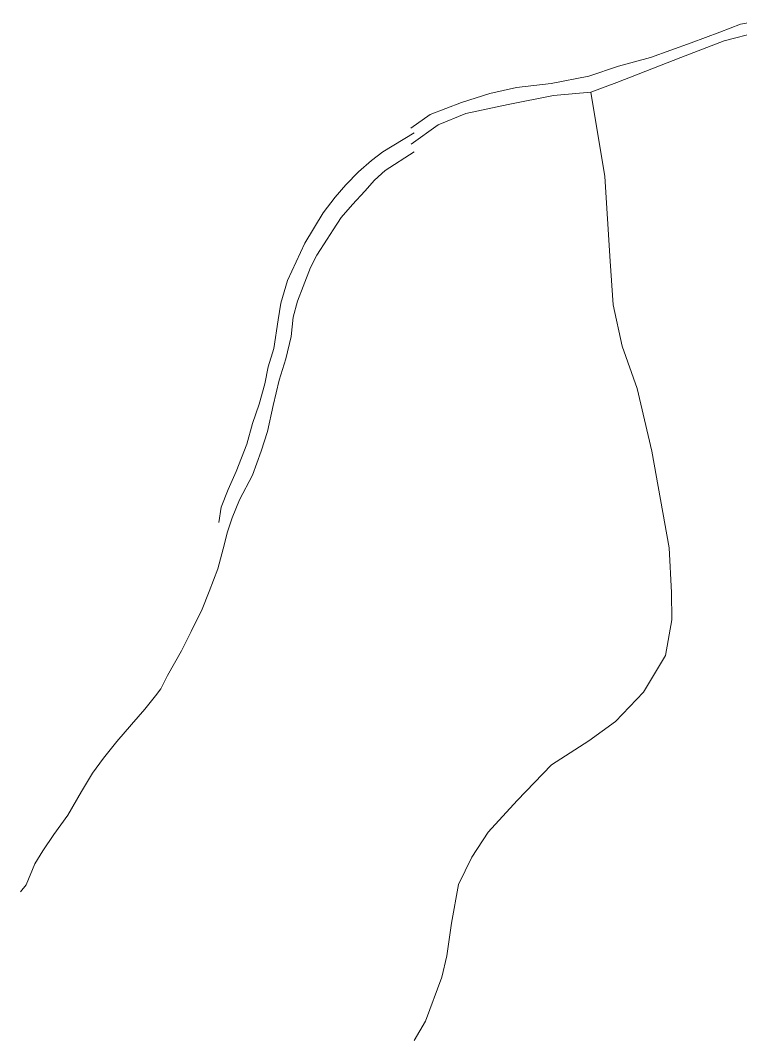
# Model space of a CAD drawing. Header units: millimetres. Extents: x 1956 to 636788, y 2654 to 1331964.
# Drawn here: x 623995 to 624611, y 1330037 to 1330910 of the extents above; entities that cross this region are included whole.
import ezdxf

# ---------------------------------------------------------------- set-up
doc = ezdxf.new("R2010")
doc.units = ezdxf.units.MM
doc.layers.add('-2', color=1, linetype='Continuous')
doc.layers.add('2', color=7, linetype='Continuous')

msp = doc.modelspace()

# ---------------------------------------------------------------- linework, layer by layer
at = {"layer": '-2', "color": 1, "lineweight": 0}
for points in [[(624164.867, 1330480.203), (624166.979, 1330493.118), (624172.961, 1330508.222), (624179.718, 1330523.814), (624188.71, 1330547.232), (624193.742, 1330564.903), (624199.502, 1330581.284), (624204.279, 1330598.961), (624207.194, 1330613.381), (624211.918, 1330629.026), (624215.603, 1330653.598), (624218.009, 1330668.031), (624223.588, 1330687.214), (624238.391, 1330719.128), (624254.06, 1330745.17), (624264.32, 1330758.637), (624273.491, 1330769.335), (624284.448, 1330780.242), (624295.632, 1330790.125), (624305.226, 1330797.506), (624332.061, 1330813.746)], [(623995.051, 1330163.916), (624000.035, 1330169.891), (624007.358, 1330187.757), (624014.257, 1330199.022), (624023.769, 1330213.017), (624035.631, 1330229.495), (624047.339, 1330249.791), (624056.642, 1330265.571), (624066.12, 1330278.296), (624077.677, 1330292.747), (624089.995, 1330307.178), (624101.518, 1330320.358), (624110.71, 1330331.819), (624115.185, 1330337.806), (624121.068, 1330349.098), (624132.795, 1330370.156), (624141.102, 1330386.726), (624150.491, 1330405.81), (624156.726, 1330420.907), (624164.096, 1330440.552), (624168.6, 1330457.474), (624172.283, 1330472.128), (624176.147, 1330483.981), (624182.65, 1330499.579), (624193.615, 1330520.657), (624201.011, 1330541.319), (624206.524, 1330557.961), (624211.42, 1330580.213), (624216.556, 1330601.95), (624222.109, 1330620.116), (624226.671, 1330639.325), (624228.622, 1330655.805), (624232.285, 1330669.696), (624236.931, 1330682.292), (624243.447, 1330698.399), (624248.803, 1330708.941), (624257.545, 1330722.702), (624262.835, 1330730.703), (624269.461, 1330741.212), (624279.408, 1330752.399), (624289.869, 1330763.826), (624298.246, 1330773.273), (624307.098, 1330781.437), (624332.12, 1330797.393)]]:
    msp.add_lwpolyline(points, dxfattribs=at)
at = {"layer": '2', "color": 1, "lineweight": 0}
for points in [[(624329.325, 1330817.854), (624345.808, 1330829.519), (624372.495, 1330839.652), (624396.892, 1330847.5), (624419.509, 1330852.555), (624449.238, 1330856.076), (624481.507, 1330862.135), (624506.921, 1330870.744), (624534.369, 1330878.335), (624569.188, 1330890.745), (624593.587, 1330899.863), (624611.379, 1330906.703), (624629.42, 1330909.984)], [(625256.61, 1330837.256), (625219.27, 1330843.912), (625191.324, 1330844.202), (625168.963, 1330840.419), (625122.971, 1330833.869), (625078, 1330831.384), (625041.921, 1330828.634), (624993.649, 1330825.391), (624950.2, 1330820.871), (624919.967, 1330820.91), (624892.027, 1330827.045), (624854.181, 1330835.481), (624793.993, 1330857.671), (624756.155, 1330873.986), (624690.378, 1330894.402), (624650.751, 1330900.299), (624626.107, 1330899.822), (624597.39, 1330892.488), (624560.283, 1330878.302), (624505.383, 1330856.767), (624483.272, 1330848.661)], [(624483.272, 1330848.661), (624451.258, 1330845.652), (624412.38, 1330838.076), (624376.295, 1330830.243), (624352.658, 1330820.614), (624329.374, 1330804.128)], [(624483.272, 1330848.661), (624495.136, 1330776.207), (624499.886, 1330703.762), (624502.387, 1330666.396), (624509.971, 1330631.057), (624522.89, 1330594.694), (624535.536, 1330541.302), (624550.438, 1330458.423), (624552.176, 1330420.041), (624552.659, 1330396.657), (624547.038, 1330366.164), (624528.204, 1330334.925), (624504.296, 1330309.793), (624481.667, 1330293.046), (624449.634, 1330272.499), (624420.131, 1330242.035), (624395.46, 1330215.124), (624381.465, 1330193.538), (624370.007, 1330170.168), (624363.875, 1330137.135), (624360.035, 1330109.18), (624355.696, 1330090.886), (624341.683, 1330053.287), (624332.136, 1330036.532)]]:
    msp.add_lwpolyline(points, dxfattribs=at)

doc.saveas('drawing.dxf')
